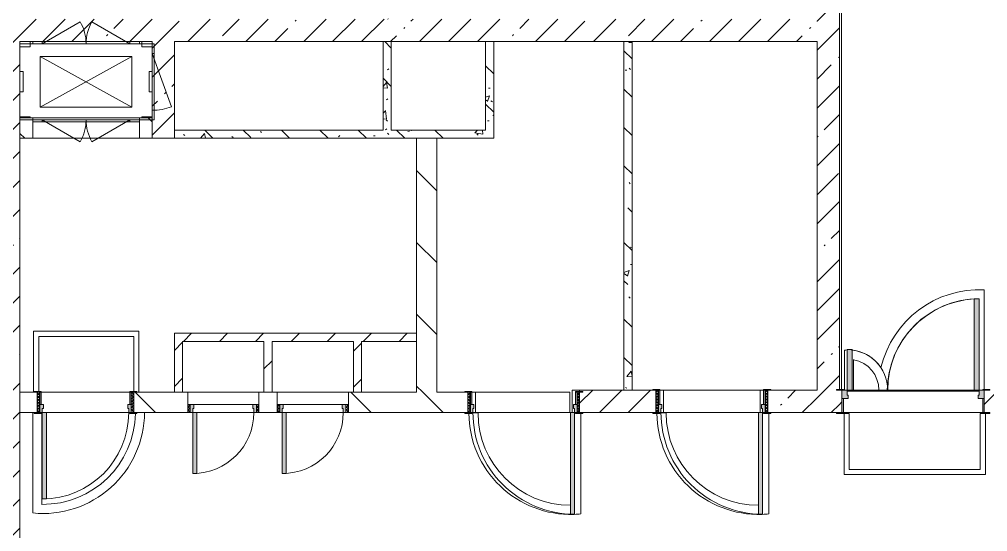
# Model space of a CAD drawing. Header units: millimetres. Extents: x -3917 to 185442, y -8553 to 29000.
# Drawn here: x 143396 to 152920, y 12229 to 17270 of the extents above; entities that cross this region are included whole.
import ezdxf

# ---------------------------------------------------------------- set-up
doc = ezdxf.new("R2010")
doc.units = ezdxf.units.MM
for name, color, linetype, lineweight, true_color in [('A-DOOR-1', 7, 'Continuous', 5, 0xaaaaaa), ('A-DOOR-2', 7, 'Continuous', 5, 0xe2e2e2), ('A-DOOR-FRAM-1', 7, 'Continuous', 5, 0xe2e2e2), ('A-DOOR-FRAM-2', 7, 'Continuous', 5, 0xaaaaaa), ('A-FLOR-2', 7, 'Continuous', 5, 0xaaaaaa), ('I-WALL-6', 7, 'Continuous', 5, 0x787878)]:
    doc.layers.add(name, color=color, linetype=linetype, lineweight=lineweight, true_color=true_color)
for name, color, linetype, lineweight in [('A-GENM', 7, 'Continuous', 5), ('A-WALL', 7, 'Continuous', 9), ('I-WALL-4', 7, 'Continuous', 5), ('M-EQPM-1', 7, 'Continuous', 5)]:
    doc.layers.add(name, color=color, linetype=linetype, lineweight=lineweight)
pattern_1 = [(45, (58431.5, 0), (-285.1231, 285.1231), []), (45, (58716.64, 0), (-285.1231, 285.1231), [504.031, -100.806, 16.764, -84.042])]
pattern_2 = [(135, (58431.5, 0), (-353.5534, -353.5534), [])]
pattern_3 = [(135, (58431.5, 0), (-377.1708, -377.1708), [533.4, -88.9, 17.78, -88.9]), (135, (58431.5, 376.94), (-377.1708, -377.1708), []), (50, (58431.5, 0), (637.6445, -55.7866), [66.675, -733.425]), (355, (58431.5, 0), (-123.3494, 668.699), [53.34, -586.74]), (100.451, (58484.65, -4.65), (514.299, 612.908), [56.665, -623.315]), (46.184, (58431.5, 177.8), (948.7764, -147.15), [100.012, -1100.137]), (96.636, (58510.6, 165.5), (830.909, 865.997), [84.998, -934.973]), (351.184, (58431.5, 177.8), (830.918, 865.988), [80.01, -880.11]), (21, (58520.4, 133.35), (530.6506, -357.9283), [66.675, -733.425]), (326, (58520.4, 133.35), (216.308, 644.6585), [53.34, -586.74]), (71.451, (58564.64, 103.5), (746.9596, 286.7243), [56.665, -623.315]), (37.5, (58431.52, 0), (10.81053, 295.9426), [16.764, -562.864, 16.764, -578.866, -588.962]), (37.5, (58431.52, 0), (10.81053, 295.9426), [-1175.258, 16.764, -572.198]), (7.5, (58431.52, 0), (233.8692, 350.6318), [16.764, -322.834, 16.764, -549.529, -224.472]), (7.5, (58431.52, 0), (233.8692, 350.6318), [-905.891, 16.764, -207.708]), (327.5, (58233.27, 0), (474.5678, -20.0513), [16.764, -205.486, 16.764, -676.656, -920.115]), (327.5, (58233.27, 0), (474.5678, -20.0513), [-915.67, 16.764, -903.351]), (317.5, (58144.37, 0), (518.4522, 88.9934), [16.764, -272.161, 16.764, -443.738, -653.415]), (317.5, (58144.37, 0), (518.4522, 88.9934), [-749.427, 16.764, -636.651])]
pattern_4 = [(45, (58431.52, 0), (-176.7767, 176.7767), [])]

# ---------------------------------------------------------------- blocks, each defined once
blk = doc.blocks.new('110_Дверь_СКБ_1Ст_Внутренняя1 - Д-8 950x2100h_охрана-V106-2_10_1_птичка')
at = {"layer": 'A-DOOR-1'}
h = blk.add_hatch(dxfattribs=at)
h.set_pattern_fill('FP_128', color=256, style=0, pattern_type=2)
h.set_pattern_definition([(135, (1826.41, 164.685), (-14.14214, -14.14214), []), (225, (1826.41, 164.685), (14.14214, -14.14214), [])])
h.paths.add_polyline_path([(487.5, 100), (462.5, 100), (462.5, -100), (487.5, -100), (487.5, -34.8)])
at = {"layer": 'A-DOOR-2'}
h = blk.add_hatch(color=256, dxfattribs=at)
h.paths.add_polyline_path([(-437.5, 100), (-437.5, 20), (-402.5, 20), (-402.5, 60), (-412.5, 60), (-416.2, 100)])
h.paths.add_polyline_path([(437.5, 100), (437.5, 60), (427.5, 60), (427.5, 20), (462.5, 20), (462.5, 100)])
at = {"layer": 'A-DOOR-FRAM-1'}
for points in [[(397.5, 950), (397.5, 100), (437.5, 100), (437.5, 950)], [(-492.5, 108), (-492.5, 100), (-422.5, 100), (-422.5, 108)], [(511.4, 108), (447.5, 108), (447.5, 100), (517.5, 100), (517.5, 108)], [(-422.5, 20), (-437.5, 20), (-437.5, -100), (-422.5, -100), (-422.5, -34.8)], [(462.5, 20), (447.5, 20), (447.5, -100), (462.5, -100), (462.5, -34.8)], [(-492.5, -100), (-492.5, -108), (-422.5, -108), (-422.5, -100)], [(447.5, -100), (447.5, -108), (517.5, -108), (517.5, -100)]]:
    blk.add_hatch(color=256, dxfattribs=at).paths.add_polyline_path(points)
at = {"layer": 'A-DOOR-FRAM-2'}
h = blk.add_hatch(dxfattribs=at)
h.set_pattern_fill('FP_129', color=256, style=0, pattern_type=2)
h.set_pattern_definition([(45, (-296.384, 164.685), (-14.1421, 14.1421), []), (135, (-296.384, 164.685), (-14.1421, -14.1421), [])])
h.paths.add_polyline_path([(-437.5, 100), (-462.5, 100), (-462.5, -100), (-437.5, -100), (-437.5, -34.8)])
at = {"layer": 'A-DOOR-1'}
for p, q in [((437.5, 950), (397.5, 950)), ((397.5, 950), (397.5, 100)), ((437.5, 100), (437.5, 950)), ((397.5, 100), (437.5, 100))]:
    blk.add_line(p, q, dxfattribs=at)
blk.add_arc((437.5, 100), 850, 90, 180, dxfattribs=at)
at = {"layer": 'A-DOOR-FRAM-2'}
for p, q in [((-422.5, 108), (-492.5, 108)), ((-492.5, 108), (-492.5, 100)), ((-492.5, 100), (-422.5, 100)), ((-437.5, 100), (-462.5, 100)), ((-462.5, 100), (-462.5, -100)), ((-412.5, 100), (-437.5, 100)), ((-437.5, 100), (-437.5, 20)), ((-437.5, -100), (-437.5, 100)), ((-422.5, 100), (-437.5, 100)), ((-437.5, 100), (-437.5, 99)), ((-437.5, 99), (-422.5, 99)), ((-422.5, 100), (-422.5, 108)), ((-422.5, 99), (-422.5, 100)), ((-412.5, 60), (-412.5, 100)), ((437.5, 100), (437.5, 60)), ((462.5, 100), (437.5, 100)), ((517.5, 108), (447.5, 108)), ((447.5, 108), (447.5, 100)), ((462.5, 100), (447.5, 100)), ((447.5, 100), (447.5, 99)), ((447.5, 100), (517.5, 100)), ((447.5, 99), (462.5, 99)), ((462.5, 20), (462.5, 100)), ((487.5, 100), (462.5, 100)), ((462.5, 100), (462.5, -100)), ((462.5, 99), (462.5, 100)), ((487.5, -100), (487.5, 100)), ((517.5, 100), (517.5, 108)), ((-437.5, 20), (-402.5, 20)), ((-422.5, 20), (-437.5, 20)), ((-437.5, 20), (-437.5, -100)), ((-422.5, -100), (-422.5, 20)), ((-402.5, 60), (-412.5, 60)), ((-402.5, 20), (-402.5, 60)), ((437.5, 60), (427.5, 60)), ((427.5, 60), (427.5, 20)), ((427.5, 20), (462.5, 20)), ((462.5, 20), (447.5, 20)), ((447.5, 20), (447.5, -100)), ((462.5, -100), (462.5, 20)), ((-422.5, -100), (-492.5, -100)), ((-492.5, -100), (-492.5, -108)), ((-492.5, -108), (-422.5, -108)), ((-462.5, -100), (-437.5, -100)), ((-437.5, -100), (-422.5, -100)), ((-422.5, -108), (-422.5, -100)), ((447.5, -100), (462.5, -100)), ((517.5, -100), (447.5, -100)), ((447.5, -100), (447.5, -108)), ((447.5, -108), (517.5, -108)), ((462.5, -100), (487.5, -100)), ((517.5, -108), (517.5, -100))]:
    blk.add_line(p, q, dxfattribs=at)
blk = doc.blocks.new('DOR_Проход в стене_Прямоугольный - 1050x1150 EI30-23344994-2_10_1_птичка')
at = {"layer": 'A-DOOR-1'}
for p, q in [((525, 100), (-525, 100)), ((525, -100), (-525, -100))]:
    blk.add_line(p, q, dxfattribs=at)
blk = doc.blocks.new('110_Дверь_СКБ_2Ст - Д-1_л_Лестничная клетка EIS60 2-32142534-2_10_1_птичка')
at = {"layer": 'A-DOOR-2'}
for points in [[(662.5, 110), (662.5, 1010), (612.5, 1010), (612.5, 110)], [(-587.5, 510), (-637.5, 510), (-637.5, 110), (-587.5, 110), (-587.5, 433.2)], [(712.5, 30), (697.5, 30), (697.5, -110), (712.5, -110), (712.5, -30.6)]]:
    blk.add_hatch(color=256, dxfattribs=at).paths.add_polyline_path(points)
h = blk.add_hatch(color=256, dxfattribs=at)
h.paths.add_polyline_path([(712.5, 110), (662.5, 110), (662.5, 60), (652.5, 60), (652.5, 30), (712.5, 30)])
h.paths.add_polyline_path([(-627.5, 30), (-627.5, 60), (-637.5, 60), (-637.5, 110), (-687.5, 110), (-687.5, 30)])
at = {"layer": 'A-DOOR-FRAM-1'}
for points in [[(-672.5, 110), (-672.5, 118), (-742.5, 118), (-742.5, 110)], [(767.5, 110), (767.5, 118), (697.5, 118), (697.5, 110)], [(-672.5, 30), (-687.5, 30), (-687.5, -110), (-672.5, -110), (-672.5, -30.6)], [(-672.5, -110), (-742.5, -110), (-742.5, -118), (-672.5, -118)], [(767.5, -118), (767.5, -110), (697.5, -110), (697.5, -118)]]:
    blk.add_hatch(color=256, dxfattribs=at).paths.add_polyline_path(points)
at = {"layer": 'A-DOOR-1'}
for p, q in [((662.5, 1010), (612.5, 1010)), ((612.5, 1010), (612.5, 110)), ((662.5, 110), (662.5, 1010)), ((-637.5, 510), (-637.5, 110)), ((-587.5, 510), (-637.5, 510)), ((-587.5, 110), (-587.5, 510)), ((-637.5, 110), (-587.5, 110)), ((612.5, 110), (662.5, 110))]:
    blk.add_line(p, q, dxfattribs=at)
for centre, radius, start, end in [((662.5, 110), 900, 90, 180), ((-637.5, 110), 400, 360, 90)]:
    blk.add_arc(centre, radius, start, end, dxfattribs=at)
at = {"layer": 'A-DOOR-FRAM-2'}
for p, q in [((-672.5, 118), (-742.5, 118)), ((-742.5, 118), (-742.5, 110)), ((-742.5, 110), (-672.5, 110)), ((-637.5, 110), (-687.5, 110)), ((-687.5, 110), (-687.5, 30)), ((-672.5, 110), (-672.5, 118)), ((-637.5, 60), (-637.5, 110)), ((662.5, 110), (662.5, 60)), ((712.5, 110), (662.5, 110)), ((767.5, 118), (697.5, 118)), ((697.5, 118), (697.5, 110)), ((697.5, 110), (767.5, 110)), ((712.5, 30), (712.5, 110)), ((767.5, 110), (767.5, 118)), ((-687.5, 30), (-627.5, 30)), ((-672.5, 30), (-687.5, 30)), ((-687.5, 30), (-687.5, -110)), ((-672.5, -110), (-672.5, 30)), ((-627.5, 60), (-637.5, 60)), ((-627.5, 30), (-627.5, 60)), ((662.5, 60), (652.5, 60)), ((652.5, 60), (652.5, 30)), ((652.5, 30), (712.5, 30)), ((712.5, 30), (697.5, 30)), ((697.5, 30), (697.5, -110)), ((712.5, -110), (712.5, 30)), ((-672.5, -110), (-742.5, -110)), ((-742.5, -110), (-742.5, -118)), ((-742.5, -118), (-672.5, -118)), ((-687.5, -110), (-672.5, -110)), ((-672.5, -118), (-672.5, -110)), ((697.5, -110), (712.5, -110)), ((767.5, -110), (697.5, -110)), ((697.5, -110), (697.5, -118)), ((697.5, -118), (767.5, -118)), ((767.5, -118), (767.5, -110))]:
    blk.add_line(p, q, dxfattribs=at)
blk = doc.blocks.new('110_Дверь_СКБ_1Ст_Внутренняя1 - Д-3 _п_ 1100x2100h_много всего-32102842-2_10_1_птичка')
at = {"layer": 'A-DOOR-1'}
h = blk.add_hatch(dxfattribs=at)
h.set_pattern_fill('FP_153', color=256, style=0, pattern_type=2)
h.set_pattern_definition([(135, (1751.41, 174.685), (-14.14214, -14.14214), []), (225, (1751.41, 174.685), (14.14214, -14.14214), [])])
h.paths.add_polyline_path([(562.5, 110), (537.5, 110), (537.5, -110), (562.5, -110), (562.5, -24.8)])
at = {"layer": 'A-DOOR-2'}
h = blk.add_hatch(color=256, dxfattribs=at)
h.paths.add_polyline_path([(512.5, 110), (512.5, 70), (502.5, 70), (502.5, 30), (537.5, 30), (537.5, 110)])
h.paths.add_polyline_path([(-487.5, 110), (-512.5, 110), (-512.5, 30), (-477.5, 30), (-477.5, 70), (-487.5, 70)])
at = {"layer": 'A-DOOR-FRAM-1'}
for points in [[(-487.5, 1110), (-487.5, 110), (-447.5, 110), (-447.5, 1110)], [(-567.5, 118), (-567.5, 110), (-497.5, 110), (-497.5, 118)], [(592.5, 118), (522.5, 118), (522.5, 110), (592.5, 110)], [(-497.5, 30), (-512.5, 30), (-512.5, -110), (-497.5, -110), (-497.5, -24.8)], [(537.5, 30), (522.5, 30), (522.5, -110), (537.5, -110), (537.5, -24.8)], [(-567.5, -110), (-567.5, -118), (-497.5, -118), (-497.5, -110)], [(592.5, -110), (522.5, -110), (522.5, -118), (592.5, -118)]]:
    blk.add_hatch(color=256, dxfattribs=at).paths.add_polyline_path(points)
at = {"layer": 'A-DOOR-FRAM-2'}
h = blk.add_hatch(dxfattribs=at)
h.set_pattern_fill('FP_154', color=256, style=0, pattern_type=2)
h.set_pattern_definition([(45, (-371.384, 174.685), (-14.1421, 14.1421), []), (135, (-371.384, 174.685), (-14.1421, -14.1421), [])])
h.paths.add_polyline_path([(-512.5, 110), (-537.5, 110), (-537.5, -110), (-512.5, -110), (-512.5, -24.8)])
at = {"layer": 'A-DOOR-1'}
for p, q in [((-487.5, 1110), (-487.5, 110)), ((-447.5, 1110), (-487.5, 1110)), ((-447.5, 110), (-447.5, 1110)), ((-487.5, 110), (-447.5, 110))]:
    blk.add_line(p, q, dxfattribs=at)
blk.add_arc((-487.5, 110), 1000, 360, 90, dxfattribs=at)
at = {"layer": 'A-DOOR-FRAM-2'}
for p, q in [((-497.5, 118), (-567.5, 118)), ((-567.5, 118), (-567.5, 110)), ((-567.5, 110), (-497.5, 110)), ((-512.5, 110), (-537.5, 110)), ((-537.5, 110), (-537.5, -110)), ((-487.5, 110), (-512.5, 110)), ((-512.5, 110), (-512.5, 30)), ((-512.5, -110), (-512.5, 110)), ((-497.5, 110), (-512.5, 110)), ((-512.5, 110), (-512.5, 109)), ((-512.5, 109), (-497.5, 109)), ((-497.5, 110), (-497.5, 118)), ((-497.5, 109), (-497.5, 110)), ((-487.5, 70), (-487.5, 110)), ((512.5, 110), (512.5, 70)), ((537.5, 110), (512.5, 110)), ((592.5, 118), (522.5, 118)), ((522.5, 118), (522.5, 110)), ((537.5, 110), (522.5, 110)), ((522.5, 110), (522.5, 109)), ((522.5, 110), (592.5, 110)), ((522.5, 109), (537.5, 109)), ((537.5, 30), (537.5, 110)), ((562.5, 110), (537.5, 110)), ((537.5, 110), (537.5, -110)), ((537.5, 109), (537.5, 110)), ((562.5, -110), (562.5, 110)), ((592.5, 110), (592.5, 118)), ((-512.5, 30), (-477.5, 30)), ((-497.5, 30), (-512.5, 30)), ((-512.5, 30), (-512.5, -110)), ((-497.5, -110), (-497.5, 30)), ((-477.5, 70), (-487.5, 70)), ((-477.5, 30), (-477.5, 70)), ((512.5, 70), (502.5, 70)), ((502.5, 70), (502.5, 30)), ((502.5, 30), (537.5, 30)), ((537.5, 30), (522.5, 30)), ((522.5, 30), (522.5, -110)), ((537.5, -110), (537.5, 30)), ((-497.5, -110), (-567.5, -110)), ((-567.5, -110), (-567.5, -118)), ((-567.5, -118), (-497.5, -118)), ((-537.5, -110), (-512.5, -110)), ((-512.5, -110), (-497.5, -110)), ((-497.5, -118), (-497.5, -110)), ((522.5, -110), (537.5, -110)), ((592.5, -110), (522.5, -110)), ((522.5, -110), (522.5, -118)), ((522.5, -118), (592.5, -118)), ((537.5, -110), (562.5, -110)), ((592.5, -118), (592.5, -110))]:
    blk.add_line(p, q, dxfattribs=at)
blk = doc.blocks.new('110_Дверь_СКБ_1Ст_Внутренняя1 - Д-3 _п_ 1100x2100h_много всего-32102838-2_10_1_птичка')
at = {"layer": 'A-DOOR-1'}
h = blk.add_hatch(dxfattribs=at)
h.set_pattern_fill('FP_130', color=256, style=0, pattern_type=2)
h.set_pattern_definition([(135, (1751.41, 164.685), (-14.14214, -14.14214), []), (225, (1751.41, 164.685), (14.14214, -14.14214), [])])
h.paths.add_polyline_path([(562.5, 100), (537.5, 100), (537.5, -100), (562.5, -100), (562.5, -34.8)])
at = {"layer": 'A-DOOR-2'}
h = blk.add_hatch(color=256, dxfattribs=at)
h.paths.add_polyline_path([(512.5, 100), (512.5, 60), (502.5, 60), (502.5, 20), (537.5, 20), (537.5, 100)])
h.paths.add_polyline_path([(-487.5, 100), (-512.5, 100), (-512.5, 20), (-477.5, 20), (-477.5, 60), (-487.5, 60)])
at = {"layer": 'A-DOOR-FRAM-1'}
for points in [[(-487.5, 1100), (-487.5, 100), (-447.5, 100), (-447.5, 1100)], [(-567.5, 108), (-567.5, 100), (-497.5, 100), (-497.5, 108)], [(592.5, 108), (522.5, 108), (522.5, 100), (592.5, 100)], [(-497.5, 20), (-512.5, 20), (-512.5, -100), (-497.5, -100), (-497.5, -34.8)], [(537.5, 20), (522.5, 20), (522.5, -100), (537.5, -100), (537.5, -34.8)], [(-567.5, -100), (-567.5, -108), (-497.5, -108), (-497.5, -100)], [(592.5, -100), (522.5, -100), (522.5, -108), (592.5, -108)]]:
    blk.add_hatch(color=256, dxfattribs=at).paths.add_polyline_path(points)
at = {"layer": 'A-DOOR-FRAM-2'}
h = blk.add_hatch(dxfattribs=at)
h.set_pattern_fill('FP_131', color=256, style=0, pattern_type=2)
h.set_pattern_definition([(45, (-371.384, 164.685), (-14.1421, 14.1421), []), (135, (-371.384, 164.685), (-14.1421, -14.1421), [])])
h.paths.add_polyline_path([(-512.5, 100), (-537.5, 100), (-537.5, -100), (-512.5, -100), (-512.5, -34.8)])
at = {"layer": 'A-DOOR-1'}
for p, q in [((-487.5, 1100), (-487.5, 100)), ((-447.5, 1100), (-487.5, 1100)), ((-447.5, 100), (-447.5, 1100)), ((-487.5, 100), (-447.5, 100))]:
    blk.add_line(p, q, dxfattribs=at)
blk.add_arc((-487.5, 100), 1000, 360, 90, dxfattribs=at)
at = {"layer": 'A-DOOR-FRAM-2'}
for p, q in [((-497.5, 108), (-567.5, 108)), ((-567.5, 108), (-567.5, 100)), ((-567.5, 100), (-497.5, 100)), ((-512.5, 100), (-537.5, 100)), ((-537.5, 100), (-537.5, -100)), ((-487.5, 100), (-512.5, 100)), ((-512.5, 100), (-512.5, 20)), ((-512.5, -100), (-512.5, 100)), ((-497.5, 100), (-512.5, 100)), ((-512.5, 100), (-512.5, 99)), ((-512.5, 99), (-497.5, 99)), ((-497.5, 100), (-497.5, 108)), ((-497.5, 99), (-497.5, 100)), ((-487.5, 60), (-487.5, 100)), ((512.5, 100), (512.5, 60)), ((537.5, 100), (512.5, 100)), ((592.5, 108), (522.5, 108)), ((522.5, 108), (522.5, 100)), ((537.5, 100), (522.5, 100)), ((522.5, 100), (522.5, 99)), ((522.5, 100), (592.5, 100)), ((522.5, 99), (537.5, 99)), ((537.5, 20), (537.5, 100)), ((562.5, 100), (537.5, 100)), ((537.5, 100), (537.5, -100)), ((537.5, 99), (537.5, 100)), ((562.5, -100), (562.5, 100)), ((592.5, 100), (592.5, 108)), ((-512.5, 20), (-477.5, 20)), ((-497.5, 20), (-512.5, 20)), ((-512.5, 20), (-512.5, -100)), ((-497.5, -100), (-497.5, 20)), ((-477.5, 60), (-487.5, 60)), ((-477.5, 20), (-477.5, 60)), ((512.5, 60), (502.5, 60)), ((502.5, 60), (502.5, 20)), ((502.5, 20), (537.5, 20)), ((537.5, 20), (522.5, 20)), ((522.5, 20), (522.5, -100)), ((537.5, -100), (537.5, 20)), ((-497.5, -100), (-567.5, -100)), ((-567.5, -100), (-567.5, -108)), ((-567.5, -108), (-497.5, -108)), ((-537.5, -100), (-512.5, -100)), ((-512.5, -100), (-497.5, -100)), ((-497.5, -108), (-497.5, -100)), ((522.5, -100), (537.5, -100)), ((592.5, -100), (522.5, -100)), ((522.5, -100), (522.5, -108)), ((522.5, -108), (592.5, -108)), ((537.5, -100), (562.5, -100)), ((592.5, -108), (592.5, -100))]:
    blk.add_line(p, q, dxfattribs=at)
blk = doc.blocks.new('160_Подъемник - 160_Подъемник-23521422-2_10_1_птичка')
at = {"layer": 'A-GENM'}
for p, q in [((220, 0), (592.4, 215)), ((220, 0), (592.4, 215)), ((1080, 0), (707.6, 215)), ((1080, 0), (707.6, 215)), ((-20, -95), (-20, 0)), ((-20, 0), (0, 0)), ((0, 0), (0, -95)), ((220, 20), (125, 20)), ((125, 20), (125, 0)), ((220, 20), (125, 20)), ((125, 20), (125, 0)), ((220, 0), (220, 20)), ((1080, 20), (220, 20)), ((220, 20), (1080, 20)), ((220, 0), (220, 20)), ((1080, 20), (220, 20)), ((220, 20), (1080, 20)), ((1080, 0), (1080, 20)), ((1080, 20), (1175, 20)), ((1080, 0), (1080, 20)), ((1080, 20), (1175, 20)), ((1175, 20), (1175, 0)), ((1175, 20), (1175, 0)), ((0, -95), (-20, -95)), ((-20, -95), (-20, -655)), ((-20, -655), (-20, -95)), ((125, 0), (220, 0)), ((125, 0), (220, 0)), ((1175, 0), (1080, 0)), ((1175, 0), (1080, 0)), ((0, -655), (-191.5, -128.8)), ((0, -655), (-20, -655)), ((-20, -655), (-20, -750)), ((0, -750), (0, -655)), ((-20, -750), (0, -750)), ((125, -770), (125, -750)), ((125, -750), (220, -750)), ((125, -770), (125, -750)), ((125, -750), (220, -750)), ((220, -750), (220, -770)), ((220, -750), (592.4, -965)), ((220, -750), (220, -770)), ((220, -750), (592.4, -965)), ((1080, -750), (707.6, -965)), ((1080, -750), (707.6, -965)), ((1080, -750), (1080, -770)), ((1175, -750), (1080, -750)), ((1080, -750), (1080, -770)), ((1175, -750), (1080, -750)), ((1175, -770), (1175, -750)), ((1175, -770), (1175, -750)), ((220, -770), (125, -770)), ((220, -770), (125, -770)), ((1080, -770), (220, -770)), ((220, -770), (1080, -770)), ((220, -770), (792, -770)), ((1080, -770), (508, -770)), ((1080, -770), (1175, -770)), ((1080, -770), (1175, -770))]:
    blk.add_line(p, q, dxfattribs=at)
for centre, radius, start, end in [((220, 0), 430, 0, 30), ((220, 0), 430, 0, 30), ((1080, 0), 430, 150, 180), ((1080, 0), 430, 150, 180), ((0, -655), 560, 90, 110), ((220, -750), 430, 330, 0), ((220, -750), 430, 330, 0), ((1080, -750), 430, 180, 210), ((1080, -750), 430, 180, 210)]:
    blk.add_arc(centre, radius, start, end, dxfattribs=at)
at = {"layer": 'M-EQPM-1'}
for p, q in [((1300, 0), (0, 0)), ((0, 0), (0, -750)), ((1300, -750), (1300, 0)), ((1100, -625), (200, -125)), ((200, -625), (1100, -125)), ((1100, -125), (200, -125)), ((200, -125), (200, -625)), ((1100, -625), (1100, -125)), ((200, -625), (1100, -625)), ((0, -750), (1300, -750))]:
    blk.add_line(p, q, dxfattribs=at)
blk = doc.blocks.new('Закладная деталь приямка - 200_100-20924312-2_10_1_птичка')
at = {"layer": 'M-EQPM-1'}
for p, q in [((85000, 16755), (84970, 16755)), ((85000, 16755), (84970, 16755)), ((85000, 16555), (85000, 16755)), ((85000, 16755), (85000, 16555)), ((84970, 16555), (85000, 16555)), ((85000, 16555), (84970, 16555))]:
    blk.add_line(p, q, dxfattribs=at)
blk = doc.blocks.new('Закладная деталь приямка - 200_100-V166-2_10_1_птичка')
at = {"layer": 'M-EQPM-1'}
for p, q in [((86240, 16755), (86240, 16555)), ((86240, 16555), (86240, 16755)), ((86270, 16755), (86240, 16755)), ((86240, 16755), (86270, 16755)), ((86240, 16555), (86270, 16555)), ((86240, 16555), (86270, 16555))]:
    blk.add_line(p, q, dxfattribs=at)
blk = doc.blocks.new('Закладная деталь приямка - 150_100-20924311-2_10_1_птичка')
at = {"layer": 'M-EQPM-1'}
for p, q in [((85070, 17050), (85070, 17000)), ((85070, 17050), (85070, 17000)), ((84970, 17000), (85070, 17000)), ((85070, 17000), (84970, 17000))]:
    blk.add_line(p, q, dxfattribs=at)
blk = doc.blocks.new('Закладная деталь приямка - 150_100-V167-2_10_1_птичка')
at = {"layer": 'M-EQPM-1'}
for p, q in [((86170, 17000), (86170, 17050)), ((86170, 17000), (86170, 17050)), ((86270, 17000), (86170, 17000)), ((86170, 17000), (86270, 17000))]:
    blk.add_line(p, q, dxfattribs=at)
blk = doc.blocks.new('Закладная деталь приямка - 150_100-V168-2_10_1_птичка')
at = {"layer": 'M-EQPM-1'}
for p, q in [((86270, 16310), (86170, 16310)), ((86170, 16310), (86270, 16310)), ((86170, 16310), (86170, 16300)), ((86170, 16310), (86170, 16300))]:
    blk.add_line(p, q, dxfattribs=at)
blk = doc.blocks.new('Закладная деталь приямка - 150_100-V169-2_10_1_птичка')
at = {"layer": 'M-EQPM-1'}
for p, q in [((85070, 16310), (84970, 16310)), ((84970, 16310), (85070, 16310)), ((85070, 16300), (85070, 16310)), ((85070, 16310), (85070, 16300))]:
    blk.add_line(p, q, dxfattribs=at)
blk = doc.blocks.new('110_Дверь_СКБ_1Ст - д-18 700x2100h_Технический шкаф ЭОМ и СС-V180-2_10_1_птичка')
at = {"layer": 'A-DOOR-1'}
h = blk.add_hatch(dxfattribs=at)
h.set_pattern_fill('FP_188', color=256, style=0, pattern_type=2)
h.set_pattern_definition([(135, (1951.41, 164.685), (-14.14214, -14.14214), []), (225, (1951.41, 164.685), (14.14214, -14.14214), [])])
h.paths.add_polyline_path([(362.5, 100), (337.5, 100), (337.5, 20), (362.5, 20)])
at = {"layer": 'A-DOOR-2'}
h = blk.add_hatch(color=256, dxfattribs=at)
h.paths.add_polyline_path([(312.5, 100), (312.5, 60), (302.5, 60), (302.5, 20), (337.5, 20), (337.5, 100)])
h.paths.add_polyline_path([(-287.5, 100), (-312.5, 100), (-312.5, 20), (-277.5, 20), (-277.5, 60), (-287.5, 60)])
at = {"layer": 'A-DOOR-FRAM-1'}
blk.add_hatch(color=256, dxfattribs=at).paths.add_polyline_path([(272.5, 700), (272.5, 100), (312.5, 100), (312.5, 700)])
at = {"layer": 'A-DOOR-FRAM-2'}
h = blk.add_hatch(dxfattribs=at)
h.set_pattern_fill('FP_189', color=256, style=0, pattern_type=2)
h.set_pattern_definition([(45, (-171.384, 164.685), (-14.1421, 14.1421), []), (135, (-171.384, 164.685), (-14.1421, -14.1421), [])])
h.paths.add_polyline_path([(-318, 100), (-337.5, 100), (-337.5, 20), (-312.5, 20), (-312.5, 100)])
at = {"layer": 'A-DOOR-1'}
for p, q in [((312.5, 700), (272.5, 700)), ((272.5, 700), (272.5, 100)), ((312.5, 100), (312.5, 700)), ((272.5, 100), (312.5, 100))]:
    blk.add_line(p, q, dxfattribs=at)
blk.add_arc((312.5, 100), 600, 90, 180, dxfattribs=at)
at = {"layer": 'A-DOOR-FRAM-2'}
for p, q in [((-312.5, 100), (-337.5, 100)), ((-337.5, 100), (-337.5, 20)), ((-287.5, 100), (-312.5, 100)), ((-312.5, 100), (-312.5, 20)), ((-312.5, 20), (-312.5, 100)), ((-287.5, 60), (-287.5, 100)), ((-287.5, 100), (272.5, 100)), ((312.5, 100), (312.5, 60)), ((337.5, 100), (312.5, 100)), ((337.5, 20), (337.5, 100)), ((362.5, 100), (337.5, 100)), ((337.5, 100), (337.5, 20)), ((362.5, 20), (362.5, 100)), ((-337.5, 20), (-312.5, 20)), ((-312.5, 20), (-277.5, 20)), ((-277.5, 60), (-287.5, 60)), ((-277.5, 20), (-277.5, 60)), ((302.5, 20), (-277.5, 20)), ((312.5, 60), (302.5, 60)), ((302.5, 60), (302.5, 20)), ((302.5, 20), (337.5, 20)), ((337.5, 20), (362.5, 20))]:
    blk.add_line(p, q, dxfattribs=at)

msp = doc.modelspace()

# ---------------------------------------------------------------- hatches: boundary and pattern name
at = {"layer": 'I-WALL-4'}
h = msp.add_hatch(dxfattribs=at)
h.set_pattern_fill('FP_123', color=256, style=0, pattern_type=2)
h.set_pattern_definition(pattern_1)
h.paths.add_polyline_path([(151431.5, 13400), (151461.5, 13400), (151461.5, 13620), (151431.5, 13620), (151431.6, 13628), (151461.5, 13628), (151461.5, 21550), (151241.5, 21550), (151241.5, 13400)])
h = msp.add_hatch(dxfattribs=at)
h.set_pattern_fill('FP_123', color=256, style=0, pattern_type=2)
h.set_pattern_definition(pattern_1)
h.paths.add_polyline_path([(143181.5, 16300), (143401.5, 16300), (143401.5, 17270), (143181.5, 17270), (143181.5, 17005.5)])
h = msp.add_hatch(dxfattribs=at)
h.set_pattern_fill('FP_123', color=256, style=0, pattern_type=2)
h.set_pattern_definition(pattern_1)
h.paths.add_polyline_path([(144701.5, 17050), (144921.5, 17050), (144921.5, 17270), (143401.5, 17270), (143401.5, 17050), (144475.2, 17050)])
h = msp.add_hatch(dxfattribs=at)
h.set_pattern_fill('FP_123', color=256, style=0, pattern_type=2)
h.set_pattern_definition(pattern_1)
h.paths.add_polyline_path([(151241.5, 17050), (151241.5, 17270), (144921.5, 17270), (144921.5, 17050), (150040.3, 17050)])
h = msp.add_hatch(dxfattribs=at)
h.set_pattern_fill('FP_123', color=256, style=0, pattern_type=2)
h.set_pattern_definition(pattern_1)
h.paths.add_polyline_path([(144921.5, 16100), (144921.5, 17050), (144701.5, 17050), (144701.5, 16100)])
h = msp.add_hatch(dxfattribs=at)
h.set_pattern_fill('FP_123', color=256, style=0, pattern_type=2)
h.set_pattern_definition(pattern_1)
h.paths.add_polyline_path([(143401.5, 10400), (143401.5, 16300), (143181.5, 16300), (143181.5, 10400)])
h = msp.add_hatch(dxfattribs=at)
h.set_pattern_fill('FP_126', color=256, style=0, pattern_type=2)
h.set_pattern_definition(pattern_2)
h.paths.add_polyline_path([(143401.5, 16100), (143526.5, 16100), (143526.5, 16300), (143401.5, 16300)])
h.paths.add_polyline_path([(144701.5, 16100), (144701.5, 16300), (144576.5, 16300), (144576.5, 16100)])
h = msp.add_hatch(dxfattribs=at)
h.set_pattern_fill('FP_126', color=256, style=0, pattern_type=2)
h.set_pattern_definition(pattern_2)
h.paths.add_polyline_path([(147501.5, 13600), (147501.5, 16100), (147301.5, 16100), (147301.5, 13600)])
h = msp.add_hatch(dxfattribs=at)
h.set_pattern_fill('FP_127', color=256, style=0, pattern_type=2)
h.set_pattern_definition(pattern_4)
h.paths.add_polyline_path([(145001.5, 13600), (145001.5, 14180), (144921.5, 14180), (144921.5, 13600)])
h = msp.add_hatch(dxfattribs=at)
h.set_pattern_fill('FP_127', color=256, style=0, pattern_type=2)
h.set_pattern_definition(pattern_4)
h.paths.add_polyline_path([(146330.2, 14100), (147301.5, 14100), (147301.5, 14180), (145001.5, 14180), (145001.5, 14100), (145881.5, 14100)])
h = msp.add_hatch(dxfattribs=at)
h.set_pattern_fill('FP_127', color=256, style=0, pattern_type=2)
h.set_pattern_definition(pattern_4)
h.paths.add_polyline_path([(145881.5, 13600), (145881.5, 14100), (145801.5, 14100), (145801.5, 13600)])
h = msp.add_hatch(dxfattribs=at)
h.set_pattern_fill('FP_127', color=256, style=0, pattern_type=2)
h.set_pattern_definition(pattern_4)
h.paths.add_polyline_path([(146761.5, 13600), (146761.5, 14100), (146681.5, 14100), (146681.5, 13600)])
h = msp.add_hatch(dxfattribs=at)
h.set_pattern_fill('FP_123', color=256, style=0, pattern_type=2)
h.set_pattern_definition(pattern_1)
h.paths.add_polyline_path([(148936.5, 13400), (149656.5, 13400), (149656.5, 13620), (148906.5, 13620), (148906.5, 13608), (148936.5, 13608), (148936.5, 13600), (148906.5, 13600), (148906.5, 13400)])
h.paths.add_polyline_path([(150967.8, 13400), (151241.5, 13400), (151241.5, 13620), (150756.5, 13620), (150756.5, 13400), (150786.5, 13400)])
h = msp.add_hatch(dxfattribs=at)
h.set_pattern_fill('FP_123', color=256, style=0, pattern_type=2)
h.set_pattern_definition(pattern_1)
h.paths.add_polyline_path([(152941.5, 13400), (153231.5, 13400), (153231.5, 13620), (152886.5, 13620), (152886.5, 13400)])
h.paths.add_polyline_path([(151461.5, 13400), (151486.5, 13400), (151486.5, 13620), (151461.5, 13620), (151461.5, 13534.8)])
h = msp.add_hatch(dxfattribs=at)
h.set_pattern_fill('FP_126', color=256, style=0, pattern_type=2)
h.set_pattern_definition(pattern_2)
h.paths.add_polyline_path([(145751.5, 13400), (145931.5, 13400), (145931.5, 13600), (145751.5, 13600), (145751.5, 13480)])
h.paths.add_polyline_path([(143401.5, 13400), (143571.5, 13400), (143571.5, 13600), (143401.5, 13600), (143401.5, 13534.8)])
h.paths.add_polyline_path([(144551.5, 13400), (145051.5, 13400), (145051.5, 13600), (144521.5, 13600), (144521.5, 13400)])
h = msp.add_hatch(dxfattribs=at)
h.set_pattern_fill('FP_126', color=256, style=0, pattern_type=2)
h.set_pattern_definition(pattern_2)
h.paths.add_polyline_path([(147257.7, 13400), (147806.5, 13400), (147806.5, 13600), (146631.5, 13600), (146631.5, 13400)])
at = {"layer": 'I-WALL-6'}
h = msp.add_hatch(dxfattribs=at)
h.set_pattern_fill('FP_136', color=256, style=0, pattern_type=2)
h.set_pattern_definition(pattern_3)
h.paths.add_polyline_path([(147053.2, 16180), (147053.2, 17050), (146973.2, 17050), (146973.2, 16180)])
h.paths.add_polyline_path([(147053.2, 17270), (147053.2, 21235.8), (146973.2, 21235.8), (146973.2, 17270)])
h = msp.add_hatch(dxfattribs=at)
h.set_pattern_fill('FP_136', color=256, style=0, pattern_type=2)
h.set_pattern_definition(pattern_3)
h.paths.add_polyline_path([(148061.5, 16180), (148061.5, 17050), (147981.5, 17050), (147981.5, 16180)])
h = msp.add_hatch(dxfattribs=at)
h.set_pattern_fill('FP_136', color=256, style=0, pattern_type=2)
h.set_pattern_definition(pattern_3)
h.paths.add_polyline_path([(149422.2, 13620), (149422.2, 17050), (149342.2, 17050), (149342.2, 13620)])
h = msp.add_hatch(dxfattribs=at)
h.set_pattern_fill('FP_136', color=256, style=0, pattern_type=2)
h.set_pattern_definition(pattern_3)
h.paths.add_polyline_path([(148061.5, 16100), (148061.5, 16180), (144921.5, 16180), (144921.5, 16100), (147501.5, 16100)])

# ---------------------------------------------------------------- linework, layer by layer
at = {"layer": 'A-FLOR-2'}
for p, q in [((151481.5, 21130), (151481.5, 13628)), ((152885.1, 13628), (152885.1, 14609.2)), ((143536.2, 14200), (143536.2, 13600)), ((144571.5, 14200), (143536.2, 14200)), ((144571.5, 13600), (144571.5, 14200)), ((143586.2, 13608), (143586.2, 14150)), ((143586.2, 14150), (144521.5, 14150)), ((144521.5, 14150), (144521.5, 13608)), ((151511, 14014.7), (151511, 13621.1)), ((151601, 13621.1), (151601, 13920.9)), ((148831.5, 13620), (148906.5, 13620)), ((149696.5, 13620), (149731.5, 13620)), ((149731.5, 13620), (149731.5, 13400)), ((150681.5, 13400), (150681.5, 13620)), ((150681.5, 13620), (150716.5, 13620)), ((151511, 13621.1), (151536.5, 13621.1)), ((151586.5, 13621.1), (151601, 13621.1)), ((151849.6, 13621.1), (151932.6, 13621.1)), ((152836.5, 13621.1), (152871.5, 13621.1)), ((147846.5, 13600), (147881.5, 13600)), ((147881.5, 13600), (147881.5, 13400)), ((151536.5, 13610), (152836.5, 13610)), ((143527.2, 13400), (143527.2, 12412.1)), ((143617.2, 12497.2), (143617.2, 13400)), ((147907, 13397), (147846.5, 13397)), ((148816.5, 13400), (147856.5, 13400)), ((148866.5, 13398), (148856.5, 13398)), ((148917, 12403), (148917, 13392)), ((149757, 13397), (149696.5, 13397)), ((149731.5, 13400), (150666.5, 13400)), ((150716.5, 13398), (150706.5, 13398)), ((150767, 12403), (150767, 13392)), ((151558.3, 13390.8), (151508.3, 13390.8)), ((151508.3, 13390.8), (151508.3, 12790.8)), ((151558.3, 12840.8), (151558.3, 13390.8)), ((152897.5, 13390.8), (152847.5, 13390.8)), ((152847.5, 13390.8), (152847.5, 12840.8)), ((152897.5, 12790.8), (152897.5, 13390.8)), ((151508.3, 12790.8), (152897.5, 12790.8)), ((152847.5, 12840.8), (151558.3, 12840.8))]:
    msp.add_line(p, q, dxfattribs=at)
for centre, radius, start, end in [((152842.6, 13610.1), 1000, 87.56236, 166.45029), ((152842.6, 13610.1), 910, 93.53335, 179.3074), ((151544.6, 13621.1), 395, 91.16729, 94.87345), ((151544.6, 13621.1), 395, 34.42231, 83.89083), ((151544.6, 13621.1), 305, 360, 79.33549), ((143627.2, 13407.1), 1000, 264.26083, 359.59239), ((143627.2, 13407.1), 910, 269.37036, 359.04725), ((148817, 13398), 1000, 180.34644, 271.81103), ((148817, 13398), 910, 180.06296, 269.96818), ((150667, 13398), 1000, 180.34644, 271.81103), ((150667, 13398), 910, 180.06296, 269.96818), ((148817, 13398), 1000, 272.26817, 275.73917), ((150667, 13398), 1000, 272.26817, 275.73917)]:
    msp.add_arc(centre, radius, start, end, dxfattribs=at)
at = {"layer": 'A-WALL'}
for p, q in [((147053.2, 17050), (146973.2, 17050)), ((148061.5, 17050), (147981.5, 17050)), ((149422.2, 17050), (149342.2, 17050)), ((143401.5, 16300), (143401.5, 16100)), ((144921.5, 16180), (144921.5, 16100)), ((147501.5, 16100), (147301.5, 16100)), ((147301.5, 14100), (147301.5, 14180)), ((149342.2, 13620), (149422.2, 13620)), ((143401.5, 13600), (143401.5, 13400)), ((144921.5, 13600), (145001.5, 13600)), ((145801.5, 13600), (145881.5, 13600)), ((146681.5, 13600), (146761.5, 13600))]:
    msp.add_line(p, q, dxfattribs=at)
at = {"layer": 'I-WALL-4'}
for p, q in [((151461.5, 13628), (151461.5, 21150)), ((143401.5, 17050), (144701.5, 17050)), ((143401.5, 16300), (143401.5, 17050)), ((144701.5, 17050), (144701.5, 16100)), ((144921.5, 16180), (144921.5, 17050)), ((144921.5, 17050), (146973.2, 17050)), ((146973.2, 17050), (146973.2, 16180)), ((147053.2, 17050), (147981.5, 17050)), ((147053.2, 16180), (147053.2, 17050)), ((147981.5, 17050), (147981.5, 16180)), ((148061.5, 17050), (149342.2, 17050)), ((148061.5, 16100), (148061.5, 17050)), ((149342.2, 17050), (149342.2, 13620)), ((149422.2, 17050), (151241.5, 17050)), ((149422.2, 13620), (149422.2, 17050)), ((151241.5, 17050), (151241.5, 13620)), ((143401.5, 16300), (144701.5, 16300)), ((143526.5, 16100), (143526.5, 16300)), ((144576.5, 16300), (144576.5, 16100)), ((147301.5, 16100), (143401.5, 16100)), ((143401.5, 13600), (143401.5, 16100)), ((146973.2, 16180), (144921.5, 16180)), ((147981.5, 16180), (147053.2, 16180)), ((147301.5, 16100), (147301.5, 14180)), ((147501.5, 13600), (147501.5, 16100)), ((147501.5, 16100), (148061.5, 16100)), ((147301.5, 14180), (144921.5, 14180)), ((144921.5, 14180), (144921.5, 13600)), ((145001.5, 14100), (145801.5, 14100)), ((145001.5, 13600), (145001.5, 14100)), ((145801.5, 14100), (145801.5, 13600)), ((145881.5, 14100), (146681.5, 14100)), ((145881.5, 13600), (145881.5, 14100)), ((146681.5, 14100), (146681.5, 13600)), ((146761.5, 14100), (147301.5, 14100)), ((146761.5, 13600), (146761.5, 14100)), ((147301.5, 14100), (147301.5, 13600)), ((148831.5, 13620), (148831.5, 13400)), ((149342.2, 13620), (148906.5, 13620)), ((148906.5, 13620), (148906.5, 13608)), ((149626.5, 13620), (149422.2, 13620)), ((149731.5, 13620), (150681.5, 13620)), ((151241.5, 13620), (150786.5, 13620)), ((151586.5, 13620), (152786.5, 13620)), ((143541.5, 13600), (143401.5, 13600)), ((143611.5, 13600), (144481.5, 13600)), ((144921.5, 13600), (144551.5, 13600)), ((145001.5, 13600), (145801.5, 13600)), ((145051.5, 13480), (145051.5, 13600)), ((145751.5, 13600), (145751.5, 13480)), ((145881.5, 13600), (146681.5, 13600)), ((145931.5, 13480), (145931.5, 13600)), ((146631.5, 13600), (146631.5, 13480)), ((147301.5, 13600), (146761.5, 13600)), ((147776.5, 13600), (147501.5, 13600)), ((147881.5, 13600), (148811.5, 13600)), ((148811.5, 13400), (148811.5, 13600)), ((143401.5, 10400), (143401.5, 13400)), ((143401.5, 13400), (143541.5, 13400)), ((144471.5, 13400), (143661.5, 13400)), ((144551.5, 13400), (145051.5, 13400)), ((145751.5, 13400), (145931.5, 13400)), ((146631.5, 13400), (147776.5, 13400)), ((148936.5, 13400), (149626.5, 13400)), ((149731.5, 13400), (149706.5, 13400)), ((150786.5, 13400), (151431.5, 13400)), ((152871.5, 13400), (151501.5, 13400))]:
    msp.add_line(p, q, dxfattribs=at)

# ---------------------------------------------------------------- block references
at = {"layer": 'A-DOOR-1', "rotation": 180}
for name, p in [('DOR_Проход в стене_Прямоугольный - 1050x1150 EI30-23344994-2_10_1_птичка', (144051.5, 16200)), ('110_Дверь_СКБ_1Ст_Внутренняя1 - Д-3 _п_ 1100x2100h_много всего-32102842-2_10_1_птичка', (150219, 13510)), ('110_Дверь_СКБ_1Ст_Внутренняя1 - Д-8 950x2100h_охрана-V106-2_10_1_птичка', (144059, 13500)), ('110_Дверь_СКБ_1Ст_Внутренняя1 - Д-3 _п_ 1100x2100h_много всего-32102838-2_10_1_птичка', (148369, 13500)), ('110_Дверь_СКБ_1Ст - д-18 700x2100h_Технический шкаф ЭОМ и СС-V180-2_10_1_птичка', (145414, 13500)), ('110_Дверь_СКБ_1Ст - д-18 700x2100h_Технический шкаф ЭОМ и СС-V180-2_10_1_птичка', (146294, 13500))]:
    msp.add_blockref(name, p, dxfattribs=at)
at = {"layer": 'A-DOOR-1'}
msp.add_blockref('110_Дверь_СКБ_2Ст - Д-1_л_Лестничная клетка EIS60 2-32142534-2_10_1_птичка', (152174, 13510), dxfattribs=at)
at = {"layer": 'M-EQPM-1', "rotation": 180}
msp.add_blockref('160_Подъемник - 160_Подъемник-23521422-2_10_1_птичка', (144701.5, 16280), dxfattribs=at)
at = {"layer": 'M-EQPM-1'}
for name in ['Закладная деталь приямка - 150_100-20924311-2_10_1_птичка', 'Закладная деталь приямка - 150_100-V167-2_10_1_птичка', 'Закладная деталь приямка - 200_100-20924312-2_10_1_птичка', 'Закладная деталь приямка - 200_100-V166-2_10_1_птичка', 'Закладная деталь приямка - 150_100-V169-2_10_1_птичка', 'Закладная деталь приямка - 150_100-V168-2_10_1_птичка']:
    msp.add_blockref(name, (58431.5, 0), dxfattribs=at)

doc.saveas('drawing.dxf')
